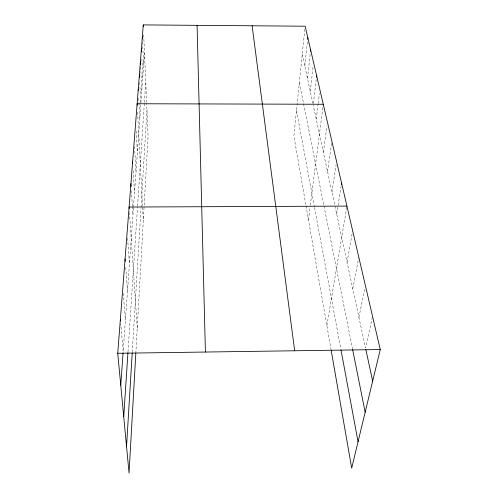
<?xml version="1.0" encoding="UTF-8"?>
<svg xmlns="http://www.w3.org/2000/svg" width="498" height="498" viewBox="0 0 498 498"><rect width="100%" height="100%" fill="white"/><g stroke="black" fill="none" stroke-linecap="round" stroke-linejoin="round"><path stroke-width="0.37" stroke-dasharray="2.49 1.87" d="M135.811 353.449L144.109 206.533M144.19 205.039L148.093 135.929L146.667 103.142M132.256 352.385L141.009 208.226M141.052 207.467L146.966 110.07M127.992 351.899L137.541 206.745M137.591 205.998L144.345 103.285M144.395 102.532L145.746 81.983M133.42 208.145L123.174 351.432L120.777 323.943M133.476 207.38L140.828 104.499M140.94 102.974L144.495 53.211M304.826 29.239L293.857 136.01L305.766 204.367M304.82 66.053L307.496 40.836M307.49 78.454L310.204 53.734M310.279 91.408L313.136 66.321M313.379 103.422L316.199 79.618M316.249 119.153L318.11 104.032M318.203 103.279L319.417 93.45M308.461 219.855L310.142 206.726M310.335 205.22L323.171 105.022M323.389 152.295L326.931 125.957M327.553 171.648L331.755 141.992M331.979 192.197L336.106 164.558M336.685 214.047L341.099 186.084M326.881 325.648L346.932 206.104M347.05 262.185L352.528 231.514M352.777 288.79L358.666 257.97M358.921 317.332L364.797 288.691M372.38 317.114L365.532 348.021L313.192 104.96M302.261 54.182L312.869 103.453M299.342 82.631L303.406 102.98M303.55 103.727L323.818 205.207M323.968 205.954L352.478 348.731M296.484 110.413L314.381 206.72M314.524 207.473L340.906 349.428M306.021 205.842L331.238 350.673M123.243 293.39L125.415 320.121M125.701 267.426L127.494 291.037M127.594 238.181L129.43 263.959M129.474 212.441L137.249 328.02M131.366 190.522L132.344 205.836M132.393 206.602L132.929 215.024M133.184 170.839L134.516 192.851M134.535 146.586L136.004 172.015M136.228 131.055L137.404 152.4M137.585 112.255L142.528 205.929M142.609 207.448L143.306 220.714M138.755 98.181L139.801 118.848M139.751 82.519L140.753 102.98M140.673 66.937L141.812 90.798M141.868 58.671L142.745 77.707M142.602 41.988L143.642 65.188M143.698 34.848L146.636 102.37"/><path stroke-width="0.75" d="M135.811 353.449L129.057 473.1L117.74 353.281L143.268 24.9L305.137 26.213L380.26 349.559L351.694 468.126L331.238 350.673M126.542 446.482L132.207 353.163M123.728 416.714L127.942 352.659M120.759 385.247L123.068 352.97M307.658 39.311L307.82 37.78M310.459 51.419L310.634 49.868M316.467 77.315L316.653 75.777M341.342 184.571L341.578 183.065M117.74 353.281L380.26 349.559M346.932 206.104L129.107 207.037L129.212 208.581M323.27 104.263L137.137 103.752L137.218 105.296M365.856 349.528L372.66 381.119M352.628 349.478L365.159 412.244M341.043 350.194L358.056 441.726M252.113 25.784L294.673 350.773M120.373 319.361L120.51 320.886M125.066 259.047L125.241 261.332M130.93 183.625L131.123 186.694M132.63 161.726L132.723 163.244M138.282 88.993L138.363 90.524M139.378 74.943L139.49 77.215M140.417 61.553L140.567 64.628M141.413 48.773L141.55 51.823M142.36 36.572L142.465 38.888M143.268 24.9L143.337 26.431M197.084 25.336L205.419 352.036"/></g></svg>
